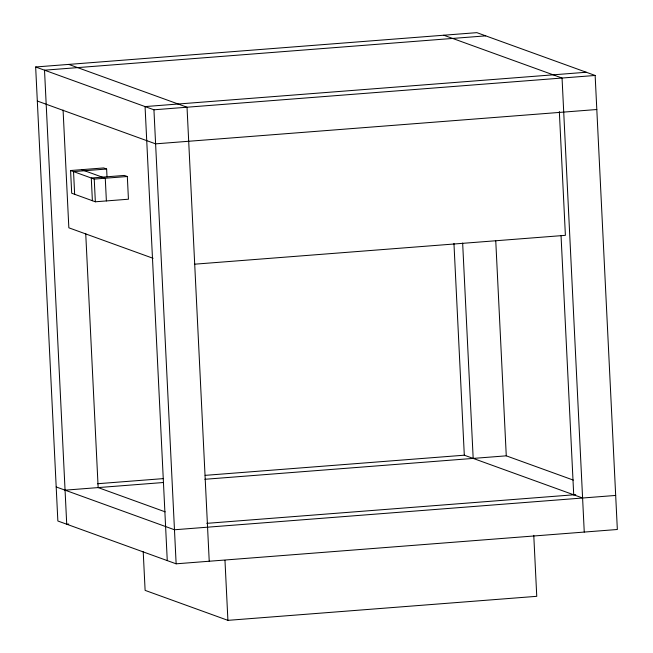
<?xml version="1.0" encoding="UTF-8"?>
<svg xmlns="http://www.w3.org/2000/svg" width="653" height="653" viewBox="0 0 653 653"><rect width="100%" height="100%" fill="white"/><g stroke="black" fill="none" stroke-linecap="round" stroke-linejoin="round"><path stroke-width="0.98" d="M35.654 66.981L476.861 32.65L595.144 75.462L617.346 529.493L176.139 563.817L57.856 521.004L35.654 66.981L153.937 109.794L595.144 75.462M485.734 35.858L44.518 70.189L66.728 524.212L68.736 524.057M586.272 72.254L145.064 106.586L167.266 560.609M596.809 109.516L155.602 143.848L37.319 101.027M92.391 200.716L91.281 178.016L124.372 175.437L127.327 176.506L128.437 199.214L95.346 201.785L71.691 193.223L70.581 170.523L103.672 167.943L106.627 169.021L107.019 176.914M106.627 169.021L73.536 171.592L74.646 194.292M70.581 170.523L94.236 179.085L127.327 176.506M194.431 264.204L565.392 235.341L559.335 111.5M97.411 483.742L163.47 478.6M205.14 475.36L464.307 455.198L582.59 498.01M65.063 490.166L163.201 482.526M204.871 479.286L506.271 455.835L573.301 480.094M206.821 523.347L575.726 494.648M615.681 495.439L174.473 529.763L56.191 486.95M143.219 551.752L145.113 590.377L227.913 620.35L536.758 596.32L533.77 535.329M443.771 35.221L562.053 78.042L584.255 532.064M68.745 64.402L187.027 107.223L209.229 561.245M81.609 169.666L105.272 178.228L106.382 200.928M153.104 258.31L68.843 227.807L63.08 110.063M165.176 511.846L98.154 487.587L85.731 233.635M561.049 235.766L573.718 494.803M495.766 240.981L506.271 455.835M462.65 243.055L473.18 458.406M453.949 243.398L464.307 455.198M224.975 560.38L227.913 620.35M153.937 109.794L176.139 563.817M94.236 179.085L95.346 201.785"/></g></svg>
